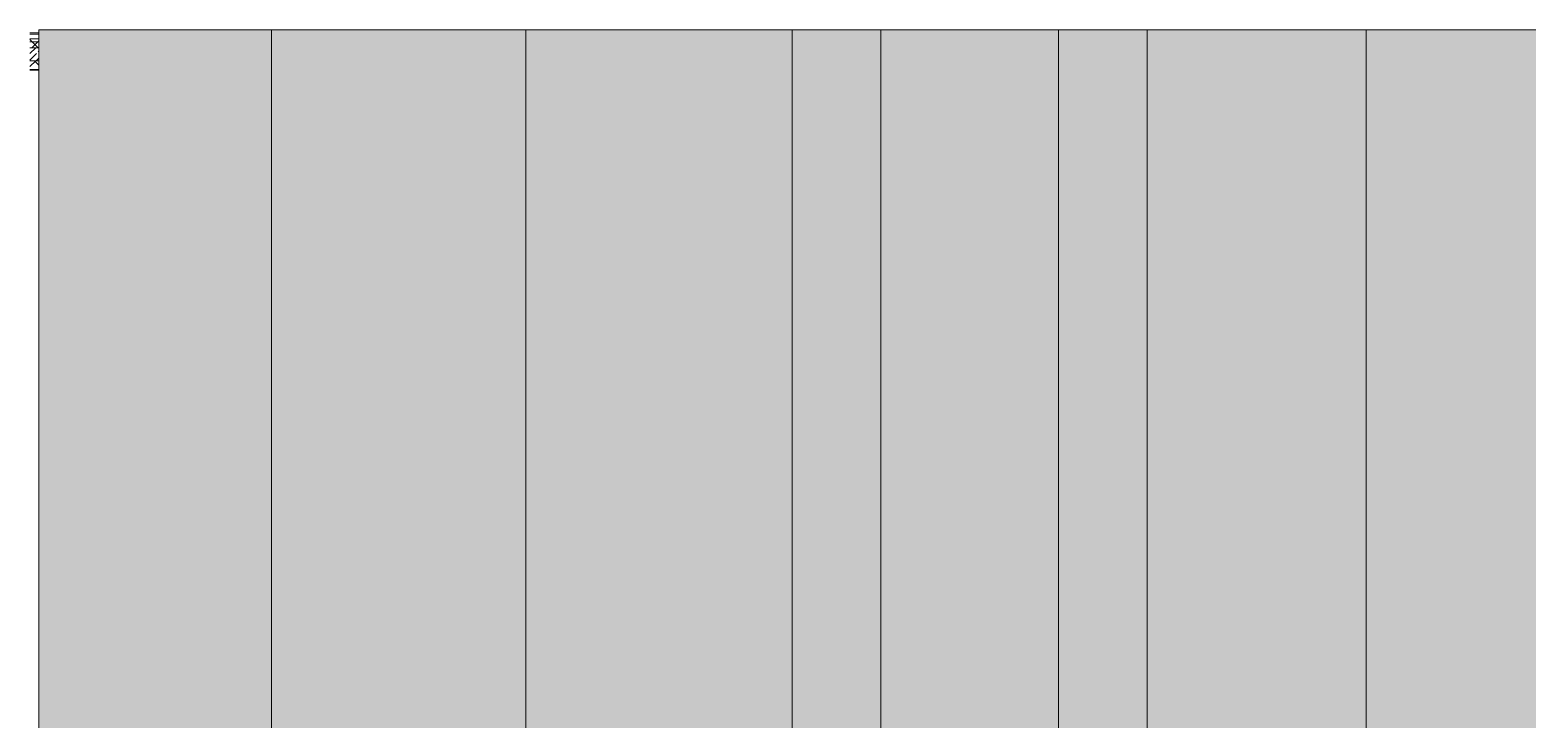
# Model space of a CAD drawing. Header units: millimetres. Extents: x -164500 to 426394, y -51911 to 102118.
# Drawn here: x 288858 to 314158, y 15759 to 27400 of the extents above; entities that cross this region are included whole.
import ezdxf

# ---------------------------------------------------------------- set-up
doc = ezdxf.new("R2010")
doc.units = ezdxf.units.MM
for name, color, linetype, lineweight in [('A-DETL-2', 7, 'Continuous', 5), ('A-WALL', 7, 'Continuous', 5), ('I-WALL', 7, 'Continuous', 5), ('Оси', 7, 'Continuous', 9)]:
    doc.layers.add(name, color=color, linetype=linetype, lineweight=lineweight)
for name, color, linetype, lineweight, true_color in [('A-DETL-GENF-3', 7, 'Continuous', 9, 0xc0c0c0), ('A-WALL-1', 9, 'Continuous', 5, 0x808080), ('A-WALL-FNSH-1', 9, 'Continuous', 5, 0x808080)]:
    doc.layers.add(name, color=color, linetype=linetype, lineweight=lineweight, true_color=true_color)
pattern_1 = [(45, (289227.4, 1e-08), (-141.4214, 141.4214), []), (135, (289227.4, 1e-08), (-141.4214, -141.4214), [])]

msp = doc.modelspace()

# ---------------------------------------------------------------- hatches: boundary and pattern name
at = {"layer": 'A-DETL-GENF-3'}
msp.add_hatch(color=256, dxfattribs=at).paths.add_polyline_path([(343246.533, 11900), (355387.402, 11900), (355387.402, 12300), (355747.039, 12300), (355747.039, 27340.071), (331147.039, 27340.071), (331147.039, 23880.071), (323147.039, 23880.071), (323147.039, 27400.071), (289007.411, 27400.071), (289007.411, 15407.278), (331607.402, 15407.278), (331607.402, 12300), (332007.402, 12300), (332007.402, 11900), (341137.402, 11900)])
at = {"layer": 'A-WALL'}
h = msp.add_hatch(dxfattribs=at)
h.set_pattern_fill('FP_24', color=256, style=0, pattern_type=2)
h.set_pattern_definition(pattern_1)
h.paths.add_polyline_path([(289007.411, 27200), (289007.411, 27250), (288857.733, 27250), (288857.733, 27200)])
h = msp.add_hatch(dxfattribs=at)
h.set_pattern_fill('FP_24', color=256, style=0, pattern_type=2)
h.set_pattern_definition(pattern_1)
h.paths.add_polyline_path([(289007.411, 27100), (289007.411, 27200), (288857.733, 27200), (288857.733, 27100)])
at = {"layer": 'I-WALL'}
h = msp.add_hatch(dxfattribs=at)
h.set_pattern_fill('FP_1', color=256, style=0, pattern_type=2)
h.set_pattern_definition([(45, (289227.4, 1e-08), (-114.0493, 114.0493), []), (45, (289341.45, 1e-08), (-114.0493, 114.0493), [201.612, -40.322, 6.706, -33.617])])
h.paths.add_polyline_path([(289007.411, 26880), (289007.411, 27100), (288857.733, 27100), (288857.733, 26880)])
h = msp.add_hatch(dxfattribs=at)
h.set_pattern_fill('FP_24', color=256, style=0, pattern_type=2)
h.set_pattern_definition(pattern_1)
h.paths.add_polyline_path([(288857.733, 26730), (289007.411, 26730), (289007.411, 26880), (288857.733, 26880)])

# ---------------------------------------------------------------- linework, layer by layer
at = {"layer": 'A-DETL-2'}
for p, q in [((323147.039, 27400.071), (289007.411, 27400.071)), ((289007.411, 27400.071), (289007.411, 15407.278))]:
    msp.add_line(p, q, dxfattribs=at)
at = {"layer": 'A-WALL'}
for p, q in [((288857.733, 27330), (289007.411, 27330)), ((288857.733, 27250), (289007.411, 27250)), ((288857.733, 27200), (289007.411, 27200)), ((289007.411, 26730), (288857.733, 26730)), ((289007.411, 26725), (288857.733, 26725))]:
    msp.add_line(p, q, dxfattribs=at)
at = {"layer": 'A-WALL-1'}
for p, q in [((289007.411, 27100), (288857.733, 27100)), ((288857.733, 26880), (289007.411, 26880))]:
    msp.add_line(p, q, dxfattribs=at)
at = {"layer": 'A-WALL-FNSH-1'}
for p, q in [((289007.411, 27350), (288857.733, 27350)), ((288857.733, 26723), (289007.411, 26723))]:
    msp.add_line(p, q, dxfattribs=at)
at = {"layer": 'Оси'}
for points in [[(292937.402, -1906.259), (292937.402, 3093.741), (292937.402, 22398.071), (292937.402, 27398.071)], [(297237.402, -1906.259), (297237.402, 3093.741), (297237.402, 22398.071), (297237.402, 27398.071)], [(301737.402, -1906.259), (301737.402, 3093.741), (301737.402, 22398.071), (301737.402, 27398.071)], [(303237.402, -1906.259), (303237.402, 3093.741), (303237.402, 22398.071), (303237.402, 27398.071)], [(306237.402, -1906.259), (306237.402, 3093.741), (306237.402, 22398.071), (306237.402, 27398.071)], [(307737.402, -1906.259), (307737.402, 3093.741), (307737.402, 22398.071), (307737.402, 27398.071)], [(311437.402, -1906.259), (311437.402, 3093.741), (311437.402, 22398.071), (311437.402, 27398.071)]]:
    msp.add_lwpolyline(points, dxfattribs=at)

doc.saveas('drawing.dxf')
